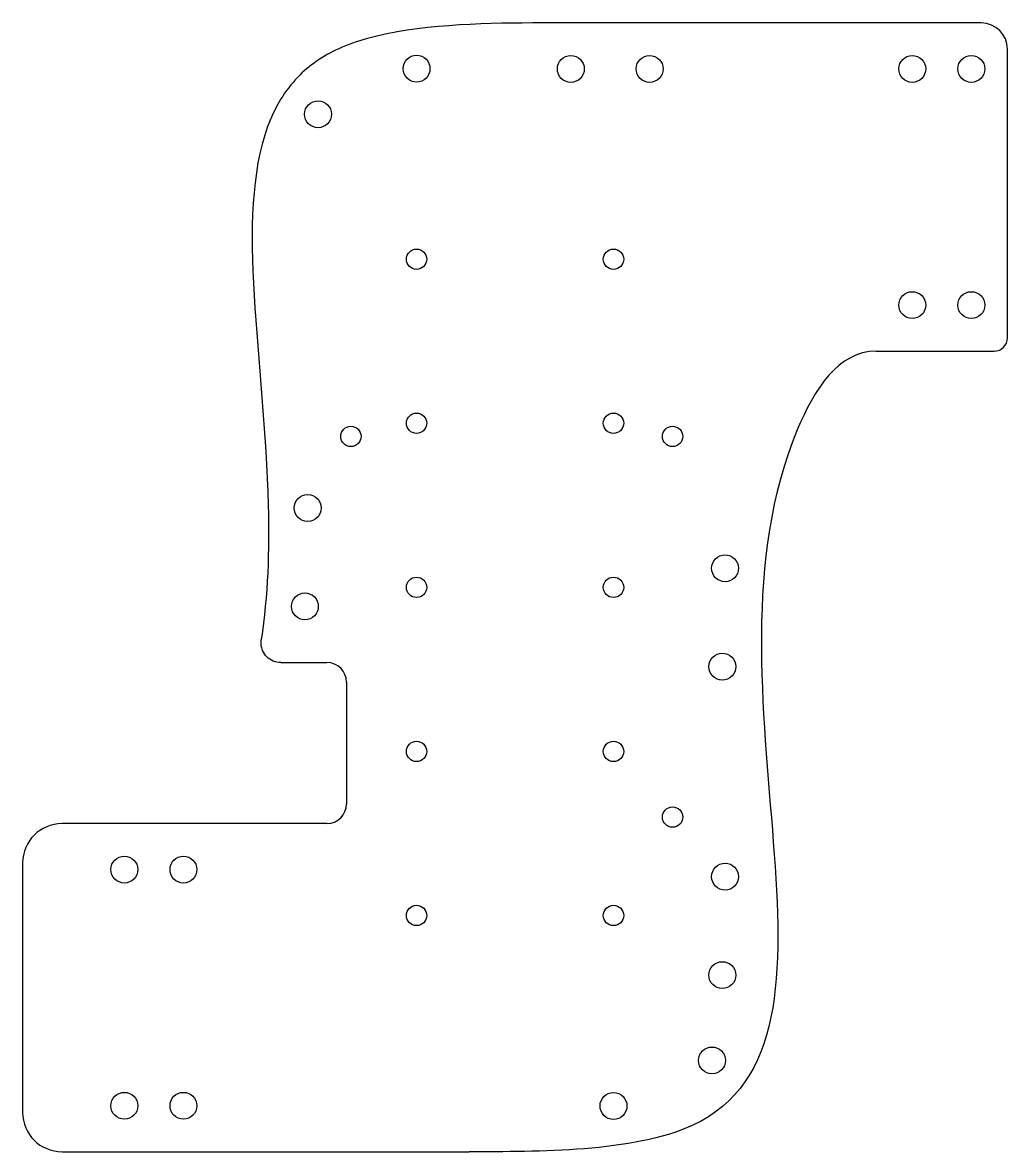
# Model space of a CAD drawing. Header units: millimetres. Extents: x -349 to -199, y 13 to 185.
import ezdxf

# ---------------------------------------------------------------- set-up
doc = ezdxf.new("R2010")
doc.units = ezdxf.units.MM
doc.layers.get('0').update_dxf_attribs({"linetype": 'CONTINUOUS'})

msp = doc.modelspace()

# ---------------------------------------------------------------- linework, layer by layer
for p, q in [((-202.9, 184.91), (-266.9, 184.91)), ((-198.9, 136.91), (-198.9, 180.91)), ((-218.9, 134.91), (-200.9, 134.91)), ((-309.59, 87.46), (-302.57, 87.46)), ((-299.57, 84.46), (-299.57, 65.91)), ((-302.57, 62.91), (-342.9, 62.91)), ((-348.9, 56.91), (-348.9, 18.91)), ((-342.9, 12.91), (-280.9, 12.91))]:
    msp.add_line(p, q)
for centre, radius in [((-288.9, 177.94), 2.05), ((-265.4, 177.91), 2.05), ((-253.4, 177.91), 2.05), ((-213.4, 177.91), 2.05), ((-204.4, 177.91), 2.05), ((-303.9, 171), 2.05), ((-288.9, 148.91), 1.55), ((-258.9, 148.91), 1.55), ((-213.4, 141.91), 2.05), ((-204.4, 141.91), 2.05), ((-288.9, 123.91), 1.55), ((-258.9, 123.91), 1.55), ((-298.9, 121.91), 1.55), ((-249.9, 121.91), 1.55), ((-305.48, 111), 2.05), ((-241.9, 101.82), 2.05), ((-288.9, 98.91), 1.55), ((-258.9, 98.91), 1.55), ((-305.91, 96), 2.05), ((-242.33, 86.82), 2.05), ((-288.9, 73.91), 1.55), ((-258.9, 73.91), 1.55), ((-249.9, 63.91), 1.55), ((-333.4, 55.91), 2.05), ((-324.4, 55.91), 2.05), ((-241.9, 54.82), 2.05), ((-288.9, 48.91), 1.55), ((-258.9, 48.91), 1.55), ((-242.33, 39.82), 2.05), ((-243.9, 26.82), 2.05), ((-333.4, 19.91), 2.05), ((-324.4, 19.91), 2.05), ((-258.9, 19.89), 2.05)]:
    msp.add_circle(centre, radius)
for centre, radius, start, end in [((-202.9, 180.91), 4, 0, 90), ((-200.9, 136.91), 2, -90, 0), ((-302.57, 84.46), 3, 0, 90), ((-302.57, 65.91), 3, 270, 360), ((-342.9, 56.91), 6, 90, 180), ((-342.9, 18.91), 6, 180, 270)]:
    msp.add_arc(centre, radius, start, end)
for points, knots in [([(-266.9, 184.91), (-274.3, 184.91), (-283.79, 184.96), (-295.51, 182.9), (-298.63, 182), (-303.56, 179.64), (-305.62, 178.17), (-309.26, 174.17), (-310.61, 171.75), (-316.64, 155.33), (-312.04, 133.55), (-311.32, 104.61), (-311.53, 97.67), (-312.56, 90.91)], [-16.047036, -16.047036, -16.047036, -16.047036, -13.151358, -13.151358, -11.846287, -11.846287, -10.672821, -10.672821, -9.399004, -9.399004, -2.739988, -2.739988, -0.694412, -0.694412, -0.694412, -0.694412]), ([(-218.9, 134.91), (-224.62, 134.91), (-251.7, 92.38), (-209.96, 12.49), (-270.47, 12.91), (-280.9, 12.91)], [0, 0, 0, 0, 0.107133, 0.783881, 1, 1, 1, 1]), ([(-309.59, 87.46), (-309.98, 87.46), (-310.37, 87.53), (-311.09, 87.83), (-311.42, 88.05), (-311.98, 88.59), (-312.2, 88.92), (-312.46, 89.54), (-312.53, 89.8), (-312.6, 90.35), (-312.6, 90.63), (-312.56, 90.91)], [0, 0, 0, 0, 0.1171933, 0.1171933, 0.2343867, 0.2343867, 0.35158, 0.35158, 0.4346877, 0.4346877, 0.5177954, 0.5177954, 0.5177954, 0.5177954])]:
    msp.add_open_spline(points, degree=3, knots=knots)

doc.saveas('drawing.dxf')
